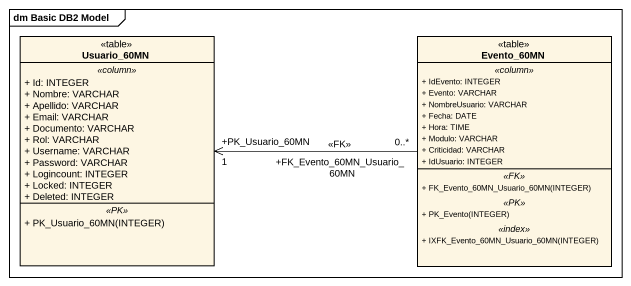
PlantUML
@startuml
mainframe dm Basic DB2 Model
hide circle
hide empty members
skinparam classAttributeIconSize 0
class Usuario_60MN <<table>> {
  .. <<column>> ..
  + Id: INTEGER
  + Nombre: VARCHAR
  + Apellido: VARCHAR
  + Email: VARCHAR
  + Documento: VARCHAR
  + Rol: VARCHAR
  + Username: VARCHAR
  + Password: VARCHAR
  + Logincount: INTEGER
  + Locked: INTEGER
  + Deleted: INTEGER
  .. <<PK>> ..
  + PK_Usuario_60MN(INTEGER)
}
class Evento_60MN <<table>> {
  .. <<column>> ..
  + IdEvento: INTEGER
  + Evento: VARCHAR
  + NombreUsuario: VARCHAR
  + Fecha: DATE
  + Hora: TIME
  + Modulo: VARCHAR
  + Criticidad: VARCHAR
  + IdUsuario: INTEGER
  .. <<FK>> ..
  + FK_Evento_60MN_Usuario_60MN(INTEGER)
  .. <<PK>> ..
  + PK_Evento(INTEGER)
  .. <<index>> ..
  + IXFK_Evento_60MN_Usuario_60MN(INTEGER)
}
Evento_60MN "+FK_Evento_60MN_Usuario_60MN\n0..*" -left-> "+PK_Usuario_60MN\n1" Usuario_60MN : <<FK>>
@enduml
